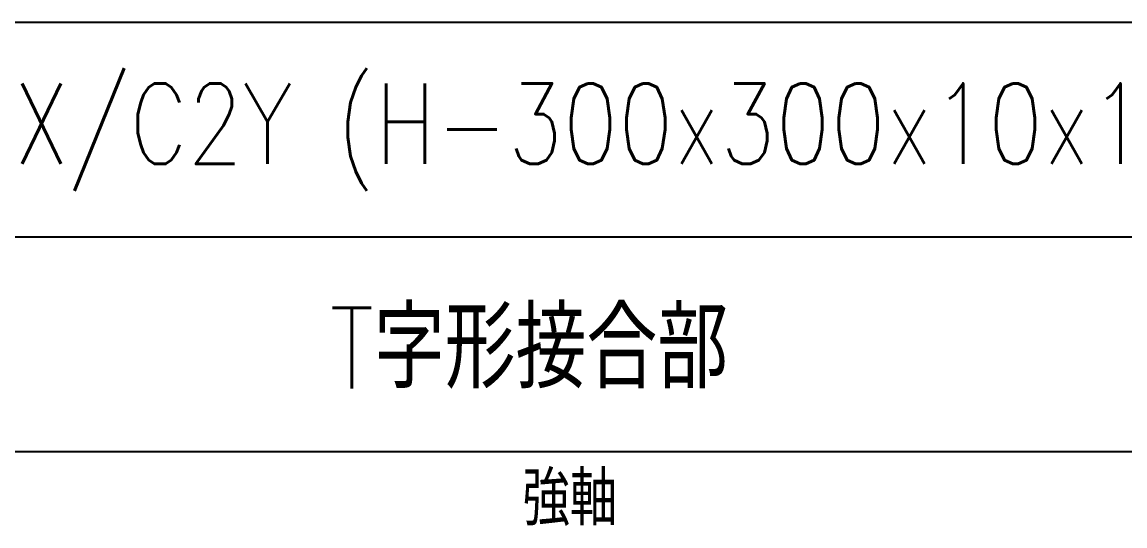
# Model space of a CAD drawing. Extents: x -668440 to 1010955, y -1678500 to 210463.
# Drawn here: x -493058 to -474560, y -985602 to -977153 of the extents above; entities that cross this region are included whole.
import ezdxf
from ezdxf.enums import TextEntityAlignment as Align

# ---------------------------------------------------------------- set-up
doc = ezdxf.new("R2010")
doc.units = 0
doc.header["$MEASUREMENT"] = 0
doc.layers.get('0').update_dxf_attribs({"color": 3, "linetype": 'CONTINUOUS'})
doc.layers.add('_1-1_L-CL', color=3, linetype='CONTINUOUS')
doc.layers.add('_1-B_TXT1', color=3, linetype='CONTINUOUS')
doc.styles.add('S020', font='simplex.shx', dxfattribs={"width": 0.8, "height": 100, "bigfont": 'extfont2.shx'})

# ---------------------------------------------------------------- blocks, each defined once
blk = doc.blocks.new('剛接合部C1Y')
at = {"layer": '_1-1_L-CL'}
for p, q in [((-218500, -402340, 40), (-212413.84825, -402340, 40)), ((-218500, -402700, 40), (-212413.84825, -402700, 40)), ((-218500, -403060, 40), (-212413.84825, -403060, 40))]:
    blk.add_line(p, q, dxfattribs=at)
at = {"layer": '_1-1_L-CL', "style": 'S020', "width": 0.8}
blk.add_text('C2X/C2Y (H-300x300x10x15)', height=135, dxfattribs=at).set_placement((-215456.92413, -402520, 40), align=Align.MIDDLE)
at = {"layer": '_1-B_TXT1', "style": 'S020', "width": 0.8}
blk.add_text('T字形接合部', height=135, dxfattribs=at).set_placement((-215525.53474, -402880, 40), align=Align.MIDDLE)
blk.add_text('強軸', height=90, dxfattribs=at).set_placement((-215456.92413, -403210.92727, 40), align=Align.BOTTOM_CENTER)

msp = doc.modelspace()

# ---------------------------------------------------------------- block references
at = {"xscale": 10, "yscale": 10, "zscale": 10}
msp.add_blockref('剛接合部C1Y', (1670698.6842, 3046247.35843, 5600), dxfattribs=at)

doc.saveas('drawing.dxf')
